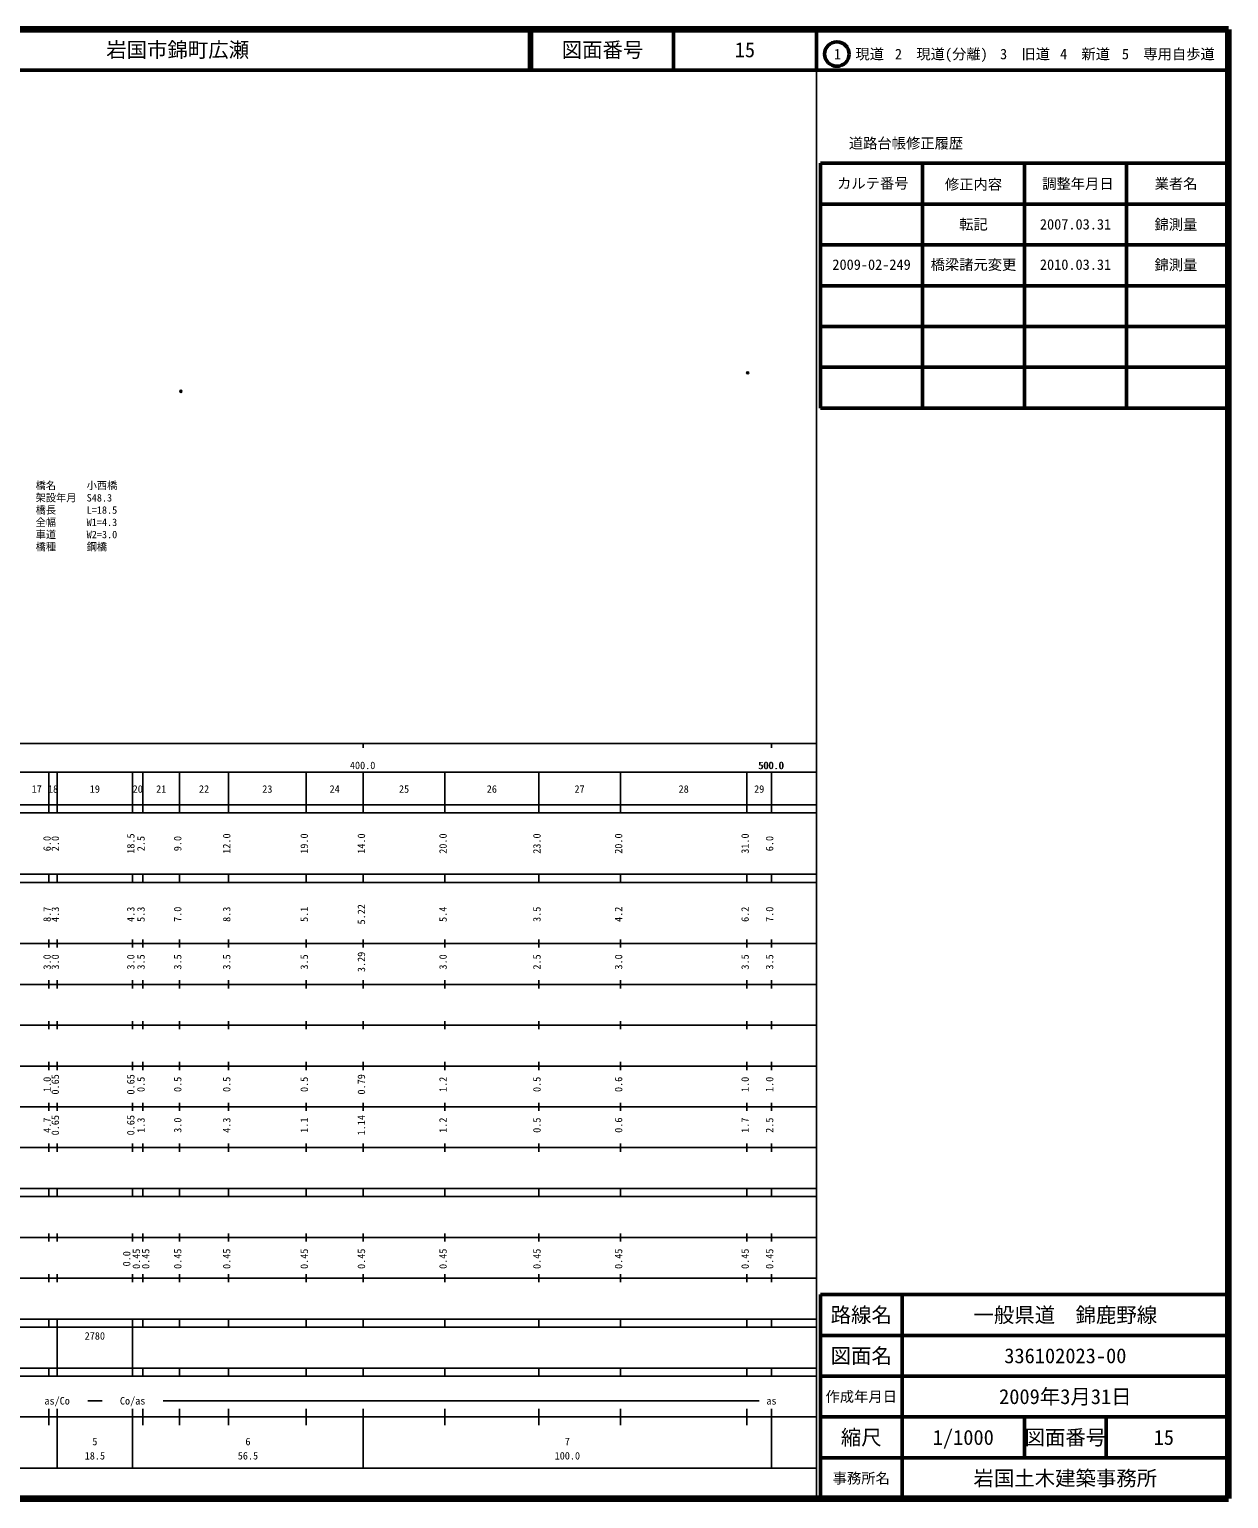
# Model space of a CAD drawing. Units: millimetres on the paper. Extents: x 40 to 680, y 20 to 380.
# Drawn here: x 386.2 to 680, y 20 to 380 of the extents above; entities that cross this region are included whole.
import ezdxf
from ezdxf.enums import TextEntityAlignment as Align

# ---------------------------------------------------------------- set-up
doc = ezdxf.new("R2010")
doc.units = ezdxf.units.MM
doc.header["$PDMODE"] = 32
doc.header["$PDSIZE"] = 0.5
for name, color, linetype in [('M-OTRS', 6, 'Continuous'), ('M-STR-HTXT', 7, 'Continuous'), ('M-TTL-TXT', 7, 'Continuous')]:
    doc.layers.add(name, color=color, linetype=linetype)
for name, color, linetype, lineweight in [('M-TTL', 2, 'Continuous', 140), ('M-TTL-BAND', 7, 'Continuous', 25), ('M-TTL-FRAM', 2, 'Continuous', 50), ('M-TTL-LINE', 7, 'Continuous', 50)]:
    doc.layers.add(name, color=color, linetype=linetype, lineweight=lineweight)
doc.styles.add('ＭＳ ゴシック', font='')
doc.styles.get('ＭＳ ゴシック').set_extended_font_data('MS Gothic')

msp = doc.modelspace()

# ---------------------------------------------------------------- linework, layer by layer
at = {"layer": 'M-OTRS'}
for p in [(562.177, 295.862), (423.333, 291.318)]:
    msp.add_point(p, dxfattribs=at)
at = {"layer": 'M-TTL'}
for p, q in [((680, 380), (40, 380)), ((680, 20), (680, 380)), ((40, 20), (680, 20))]:
    msp.add_line(p, q, dxfattribs=at)
at = {"layer": 'M-TTL-BAND'}
for p, q in [((579, 20), (579, 370)), ((40, 205), (579, 205)), ((468, 205), (468, 204)), ((568, 205), (568, 204)), ((68, 198), (579, 198)), ((391, 188), (391, 198)), ((393, 188), (393, 198)), ((411.5, 188), (411.5, 198)), ((414, 188), (414, 198)), ((423, 188), (423, 198)), ((435, 188), (435, 198)), ((454, 188), (454, 198)), ((468, 188), (468, 198)), ((488, 188), (488, 198)), ((511, 188), (511, 198)), ((531, 188), (531, 198)), ((562, 188), (562, 198)), ((568, 188), (568, 198)), ((40, 190), (579, 190)), ((40, 188), (579, 188)), ((40, 173), (579, 173)), ((391, 171), (391, 173)), ((393, 171), (393, 173)), ((411.5, 171), (411.5, 173)), ((414, 171), (414, 173)), ((423, 171), (423, 173)), ((435, 171), (435, 173)), ((454, 171), (454, 173)), ((468, 171), (468, 173)), ((488, 171), (488, 173)), ((511, 171), (511, 173)), ((531, 171), (531, 173)), ((562, 171), (562, 173)), ((568, 171), (568, 173)), ((40, 171), (579, 171)), ((40, 156), (579, 156)), ((391, 155), (391, 157)), ((393, 155), (393, 157)), ((411.5, 155), (411.5, 157)), ((414, 155), (414, 157)), ((423, 155), (423, 157)), ((435, 155), (435, 157)), ((454, 155), (454, 157)), ((468, 155), (468, 157)), ((488, 155), (488, 157)), ((511, 155), (511, 157)), ((531, 155), (531, 157)), ((562, 155), (562, 157)), ((568, 155), (568, 157)), ((46, 146), (579, 146)), ((391, 145), (391, 147)), ((393, 145), (393, 147)), ((411.5, 145), (411.5, 147)), ((414, 145), (414, 147)), ((423, 145), (423, 147)), ((435, 145), (435, 147)), ((454, 145), (454, 147)), ((468, 145), (468, 147)), ((488, 145), (488, 147)), ((511, 145), (511, 147)), ((531, 145), (531, 147)), ((562, 145), (562, 147)), ((568, 145), (568, 147)), ((391, 135), (391, 137)), ((393, 135), (393, 137)), ((411.5, 135), (411.5, 137)), ((414, 135), (414, 137)), ((423, 135), (423, 137)), ((435, 135), (435, 137)), ((454, 135), (454, 137)), ((468, 135), (468, 137)), ((488, 135), (488, 137)), ((511, 135), (511, 137)), ((531, 135), (531, 137)), ((562, 135), (562, 137)), ((568, 135), (568, 137)), ((52, 136), (579, 136)), ((46, 126), (579, 126)), ((391, 125), (391, 127)), ((393, 125), (393, 127)), ((411.5, 125), (411.5, 127)), ((414, 125), (414, 127)), ((423, 125), (423, 127)), ((435, 125), (435, 127)), ((454, 125), (454, 127)), ((468, 125), (468, 127)), ((488, 125), (488, 127)), ((511, 125), (511, 127)), ((531, 125), (531, 127)), ((562, 125), (562, 127)), ((568, 125), (568, 127)), ((52, 116), (579, 116)), ((391, 115), (391, 117)), ((393, 115), (393, 117)), ((411.5, 115), (411.5, 117)), ((414, 115), (414, 117)), ((423, 115), (423, 117)), ((435, 115), (435, 117)), ((454, 115), (454, 117)), ((468, 115), (468, 117)), ((488, 115), (488, 117)), ((511, 115), (511, 117)), ((531, 115), (531, 117)), ((562, 115), (562, 117)), ((568, 115), (568, 117)), ((46, 106), (579, 106)), ((391, 105), (391, 107)), ((393, 105), (393, 107)), ((411.5, 105), (411.5, 107)), ((414, 105), (414, 107)), ((423, 105), (423, 107)), ((435, 105), (435, 107)), ((454, 105), (454, 107)), ((468, 105), (468, 107)), ((488, 105), (488, 107)), ((511, 105), (511, 107)), ((531, 105), (531, 107)), ((562, 105), (562, 107)), ((568, 105), (568, 107)), ((40, 96), (579, 96)), ((40, 94), (579, 94)), ((391, 94), (391, 96)), ((393, 94), (393, 96)), ((411.5, 94), (411.5, 96)), ((414, 94), (414, 96)), ((423, 94), (423, 96)), ((435, 94), (435, 96)), ((454, 94), (454, 96)), ((468, 94), (468, 96)), ((488, 94), (488, 96)), ((511, 94), (511, 96)), ((531, 94), (531, 96)), ((562, 94), (562, 96)), ((568, 94), (568, 96)), ((49, 84), (579, 84)), ((391, 83), (391, 85)), ((393, 83), (393, 85)), ((411.5, 83), (411.5, 85)), ((414, 83), (414, 85)), ((423, 83), (423, 85)), ((435, 83), (435, 85)), ((454, 83), (454, 85)), ((468, 83), (468, 85)), ((488, 83), (488, 85)), ((511, 83), (511, 85)), ((531, 83), (531, 85)), ((562, 83), (562, 85)), ((568, 83), (568, 85)), ((40, 74), (579, 74)), ((391, 73), (391, 75)), ((393, 73), (393, 75)), ((411.5, 73), (411.5, 75)), ((414, 73), (414, 75)), ((423, 73), (423, 75)), ((435, 73), (435, 75)), ((454, 73), (454, 75)), ((468, 73), (468, 75)), ((488, 73), (488, 75)), ((511, 73), (511, 75)), ((531, 73), (531, 75)), ((562, 73), (562, 75)), ((568, 73), (568, 75)), ((40, 64), (579, 64)), ((40, 62), (579, 62)), ((391, 62), (391, 64)), ((393, 62), (393, 64)), ((393, 52), (393, 62)), ((411.5, 62), (411.5, 64)), ((411.5, 52), (411.5, 62)), ((414, 62), (414, 64)), ((423, 62), (423, 64)), ((435, 62), (435, 64)), ((454, 62), (454, 64)), ((468, 62), (468, 64)), ((488, 62), (488, 64)), ((511, 62), (511, 64)), ((531, 62), (531, 64)), ((562, 62), (562, 64)), ((568, 62), (568, 64)), ((40, 52), (579, 52)), ((391, 50), (391, 52)), ((393, 50), (393, 52)), ((411.5, 50), (411.5, 52)), ((414, 50), (414, 52)), ((423, 50), (423, 52)), ((435, 50), (435, 52)), ((454, 50), (454, 52)), ((468, 50), (468, 52)), ((488, 50), (488, 52)), ((511, 50), (511, 52)), ((531, 50), (531, 52)), ((562, 50), (562, 52)), ((568, 50), (568, 52)), ((40, 50), (579, 50)), ((400.5, 44), (404, 44)), ((419, 44), (565, 44)), ((40, 40), (579, 40)), ((391, 38), (391, 42)), ((393, 27.5), (393, 42)), ((411.5, 27.5), (411.5, 42)), ((414, 38), (414, 42)), ((423, 38), (423, 42)), ((435, 38), (435, 42)), ((454, 38), (454, 42)), ((468, 27.5), (468, 42)), ((488, 38), (488, 42)), ((511, 38), (511, 42)), ((531, 38), (531, 42)), ((562, 38), (562, 42)), ((568, 27.5), (568, 42)), ((68, 27.5), (579, 27.5))]:
    msp.add_line(p, q, dxfattribs=at)
at = {"layer": 'M-TTL-FRAM'}
for p, q in [((580, 347.197), (580, 287.197)), ((580, 347.197), (680, 347.197)), ((580, 287.197), (680, 287.197)), ((680, 70), (580, 70)), ((580, 70), (580, 20))]:
    msp.add_line(p, q, dxfattribs=at)
at = {"layer": 'M-TTL-LINE'}
for p, q in [((508.747, 380), (508.747, 370)), ((509.247, 380), (509.247, 370)), ((543.997, 380), (543.997, 370)), ((579, 380), (579, 370)), ((40, 370), (680, 370)), ((605, 347.197), (605, 287.197)), ((630, 347.197), (630, 287.197)), ((655, 347.197), (655, 287.197)), ((580, 337.197), (680, 337.197)), ((580, 327.197), (680, 327.197)), ((580, 317.197), (680, 317.197)), ((580, 307.197), (680, 307.197)), ((580, 297.197), (680, 297.197)), ((600, 70), (600, 20)), ((680, 60), (580, 60)), ((680, 50), (580, 50)), ((680, 40), (580, 40)), ((630, 40), (630, 30)), ((650, 40), (650, 30)), ((680, 30), (580, 30))]:
    msp.add_line(p, q, dxfattribs=at)
msp.add_circle((584.031, 373.958), 3, dxfattribs=at)

# ---------------------------------------------------------------- texts
at = {"layer": 'M-STR-HTXT', "style": 'ＭＳ ゴシック'}
for s, p in [('橋名\u3000\u3000\u3000小西橋', (387.741, 266.766)), ('架設年月\u3000S48.3', (387.741, 263.766)), ('橋長\u3000\u3000\u3000L=18.5', (387.741, 260.766)), ('全幅\u3000\u3000\u3000W1=4.3', (387.741, 257.766)), ('車道\u3000\u3000\u3000W2=3.0', (387.741, 254.766)), ('橋種\u3000\u3000\u3000鋼橋', (387.741, 251.766))]:
    msp.add_text(s, height=1.833, dxfattribs=at).set_placement(p, align=Align.BOTTOM_LEFT)
at = {"layer": 'M-TTL-BAND', "style": 'ＭＳ ゴシック'}
for s, p in [('400.0', (467.844, 198.195)), ('500.0', (567.844, 198.195)), ('500.0', (568, 198.195)), ('17', (388, 192.405)), ('18', (392, 192.405)), ('19', (402.25, 192.405)), ('20', (412.75, 192.405)), ('21', (418.5, 192.405)), ('22', (429, 192.405)), ('23', (444.5, 192.405)), ('24', (461, 192.405)), ('25', (478, 192.405)), ('26', (499.5, 192.405)), ('27', (521, 192.405)), ('28', (546.5, 192.405)), ('29', (565, 192.405)), ('as/Co', (393, 42.5)), ('Co/as', (411.5, 42.5)), ('as', (568, 42.5)), ('5', (402.25, 32.523)), ('6', (439.75, 32.523)), ('7', (518, 32.523)), ('18.5', (402.25, 29.033)), ('56.5', (439.75, 29.033)), ('100.0', (518, 29.033))]:
    msp.add_text(s, height=1.833, dxfattribs=at).set_placement(p, align=Align.BOTTOM_CENTER)
for s, p in [('6.0', (392, 180.5)), ('2.0', (394, 180.5)), ('18.5', (412.5, 180.5)), ('2.5', (415, 180.5)), ('9.0', (424, 180.5)), ('12.0', (436, 180.5)), ('19.0', (455, 180.5)), ('14.0', (469, 180.5)), ('20.0', (489, 180.5)), ('23.0', (512, 180.5)), ('20.0', (532, 180.5)), ('31.0', (563, 180.5)), ('6.0', (569, 180.5)), ('8.7', (392, 163.174)), ('4.3', (394, 163.174)), ('4.3', (412.5, 163.174)), ('5.3', (415, 163.174)), ('7.0', (424, 163.174)), ('8.3', (436, 163.174)), ('5.1', (455, 163.174)), ('5.22', (469, 163.174)), ('5.4', (489, 163.174)), ('3.5', (512, 163.174)), ('4.2', (532, 163.174)), ('6.2', (563, 163.174)), ('7.0', (569, 163.174)), ('3.0', (392, 151.5)), ('3.0', (394, 151.5)), ('3.0', (412.5, 151.5)), ('3.5', (415, 151.5)), ('3.5', (424, 151.5)), ('3.5', (436, 151.5)), ('3.5', (455, 151.5)), ('3.29', (469, 151.5)), ('3.0', (489, 151.5)), ('2.5', (512, 151.5)), ('3.0', (532, 151.5)), ('3.5', (563, 151.5)), ('3.5', (569, 151.5)), ('1.0', (392, 121.5)), ('0.65', (394, 121.5)), ('0.65', (412.5, 121.5)), ('0.5', (415, 121.5)), ('0.5', (424, 121.5)), ('0.5', (436, 121.5)), ('0.5', (455, 121.5)), ('0.79', (469, 121.5)), ('1.2', (489, 121.5)), ('0.5', (512, 121.5)), ('0.6', (532, 121.5)), ('1.0', (563, 121.5)), ('1.0', (569, 121.5)), ('4.7', (392, 111.5)), ('0.65', (394, 111.5)), ('0.65', (412.5, 111.5)), ('1.3', (415, 111.5)), ('3.0', (424, 111.5)), ('4.3', (436, 111.5)), ('1.1', (455, 111.5)), ('1.14', (469, 111.5)), ('1.2', (489, 111.5)), ('0.5', (512, 111.5)), ('0.6', (532, 111.5)), ('1.7', (563, 111.5)), ('2.5', (569, 111.5)), ('0.0', (411.5, 78.764)), ('0.45', (413.87, 78.764)), ('0.45', (416.153, 78.764)), ('0.45', (424, 78.764)), ('0.45', (436, 78.764)), ('0.45', (455, 78.764)), ('0.45', (469, 78.764)), ('0.45', (489, 78.764)), ('0.45', (512, 78.764)), ('0.45', (532, 78.764)), ('0.45', (563, 78.764)), ('0.45', (569, 78.764))]:
    msp.add_text(s, height=1.833, rotation=90, dxfattribs=at).set_placement(p, align=Align.BOTTOM_CENTER)
msp.add_text('2780', height=1.833, dxfattribs=at).set_placement((399.75, 58.405), align=Align.BOTTOM_LEFT)
at = {"layer": 'M-TTL-TXT', "style": 'ＭＳ ゴシック'}
msp.add_text('岩国市錦町広瀬', height=3.666, dxfattribs=at).set_placement((405.024, 375), align=Align.MIDDLE_LEFT)
for s, height, p in [('図面番号', 3.666, (526.622, 375)), ('15', 3.666, (561.497, 375)), ('1\u3000現道', 2.566, (589.448, 373.958)), ('2\u3000現道(分離)', 2.566, (609.619, 373.958)), ('3\u3000旧道', 2.566, (630.121, 373.958)), ('4\u3000新道', 2.566, (644.824, 373.958)), ('5\u3000専用自歩道', 2.566, (665.228, 373.958)), ('道路台帳修正履歴', 2.566, (600.968, 352.113)), ('カルテ番号', 2.566, (592.839, 342.277)), ('修正内容', 2.566, (617.509, 342.023)), ('調整年月日', 2.566, (643.089, 342.197)), ('業者名', 2.566, (667.134, 342.197)), ('転記', 2.566, (617.5, 332.245)), ('2007.03.31', 2.566, (642.5, 332.245)), ('錦測量', 2.566, (667.077, 332.189)), ('橋梁諸元変更', 2.566, (617.5, 322.365)), ('2009-02-249', 2.566, (592.529, 322.365)), ('2010.03.31', 2.566, (642.5, 322.365)), ('錦測量', 2.566, (667.077, 322.308)), ('路線名', 3.666, (590, 65)), ('路線名', 3.666, (590, 65)), ('一般県道\u3000錦鹿野線', 3.666, (640, 65)), ('図面名', 3.666, (590, 55)), ('図面名', 3.666, (590, 55)), ('336102023-00', 3.666, (640, 55)), ('2009年3月31日', 3.666, (640, 45)), ('作成年月日', 2.566, (590, 45)), ('作成年月日', 2.566, (590, 45)), ('縮尺', 3.666, (590, 35)), ('縮尺', 3.666, (590, 35)), ('1/1000', 3.666, (615, 35)), ('図面番号', 3.666, (640, 35)), ('図面番号', 3.666, (640, 35)), ('15', 3.666, (664.125, 35)), ('事務所名', 2.566, (590, 25)), ('事務所名', 2.566, (590, 25)), ('岩国土木建築事務所', 3.666, (640, 25))]:
    msp.add_text(s, height=height, dxfattribs=at).set_placement(p, align=Align.MIDDLE_CENTER)

doc.saveas('drawing.dxf')
